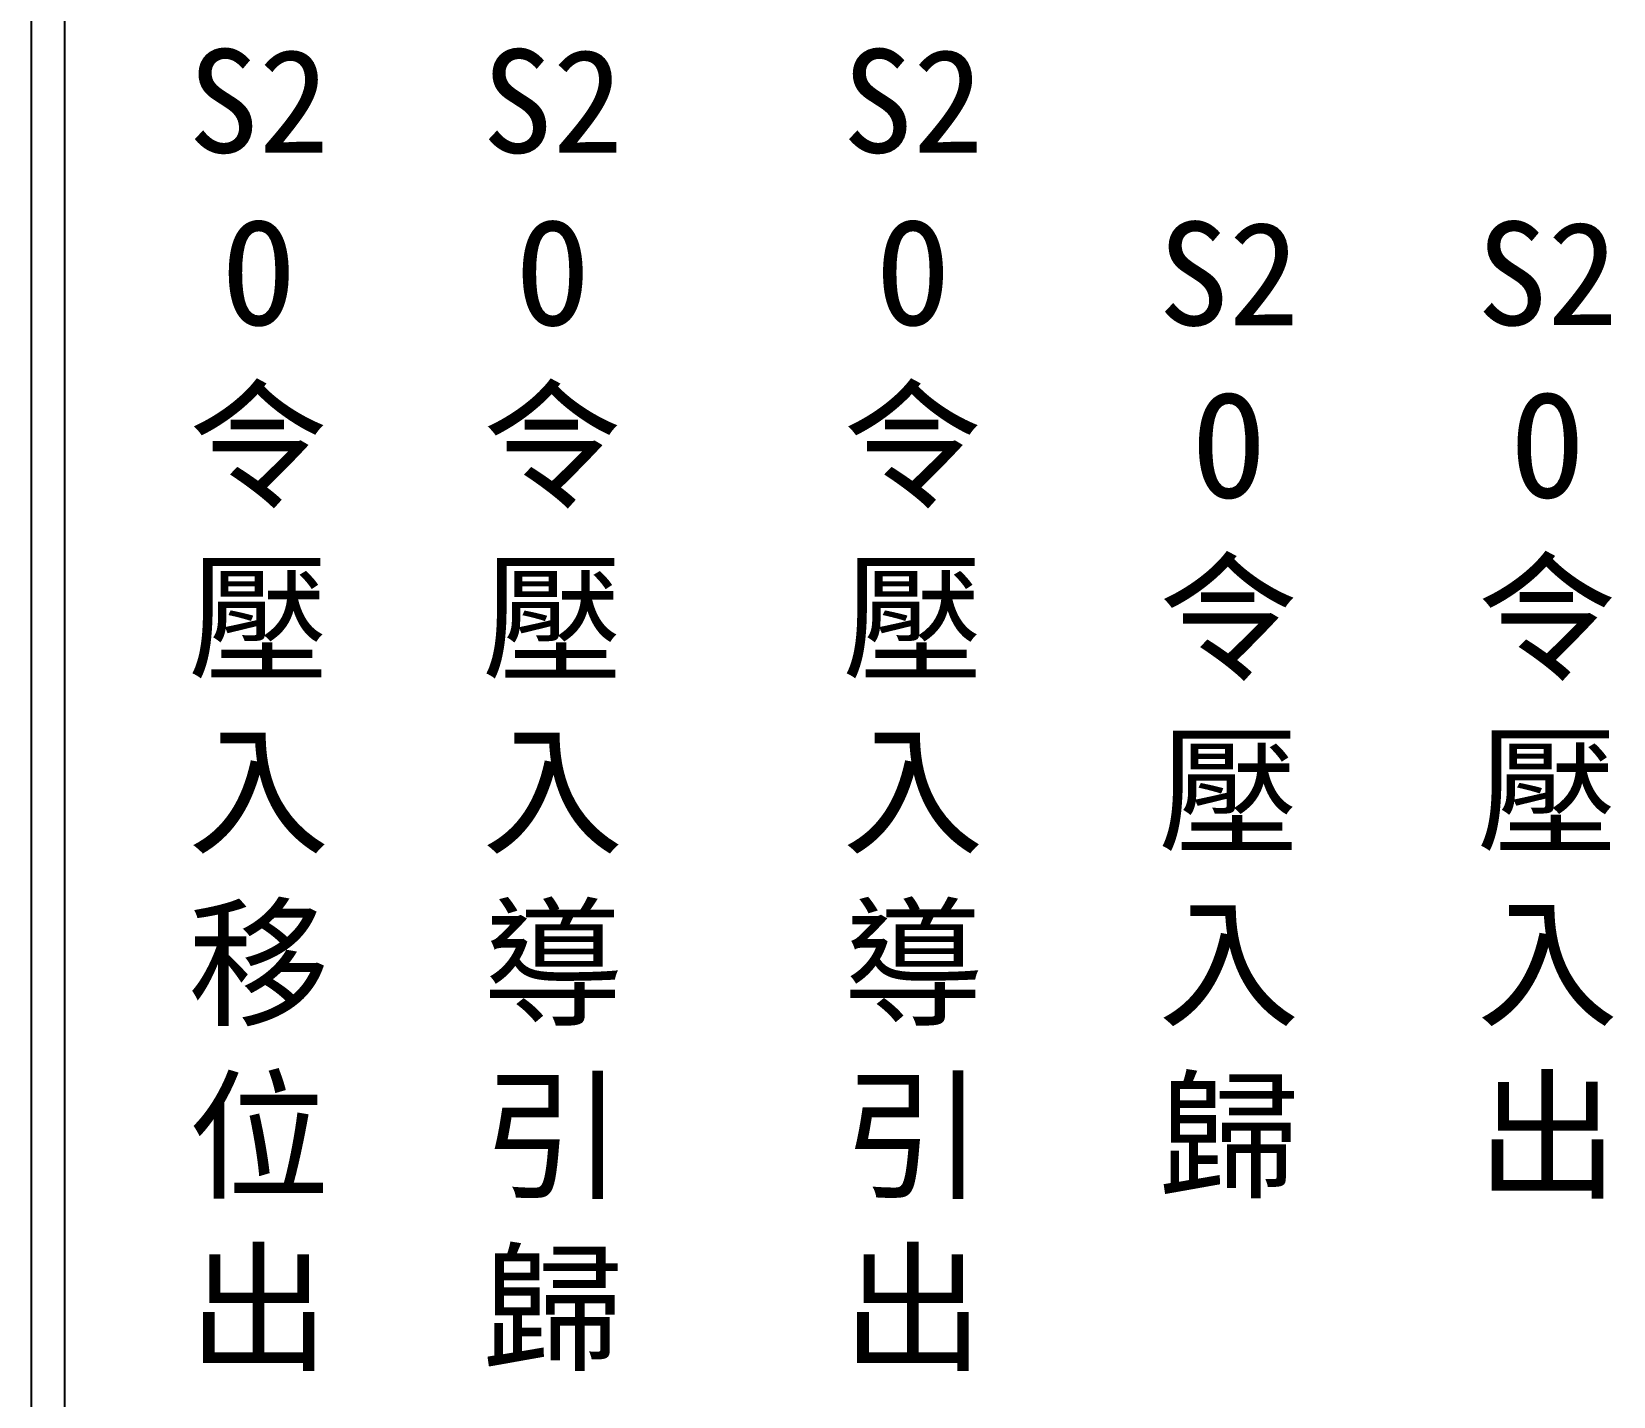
# Model space of a CAD drawing. Extents: x 325 to 612, y 3 to 207.
# Drawn here: x 325.3 to 384.9, y 47 to 98.4 of the extents above; entities that cross this region are included whole.
import ezdxf

# ---------------------------------------------------------------- set-up
doc = ezdxf.new("R2010")
doc.units = 0
doc.layers.add('圖框層', color=7, linetype='CONTINUOUS')
doc.layers.add('標尺寸層', color=3, linetype='CONTINUOUS')
doc.styles.add('CNS', font='romanc.shx', dxfattribs={"bigfont": 'chineset.shx'})

msp = doc.modelspace()

# ---------------------------------------------------------------- linework, layer by layer
at = {"layer": '圖框層', "color": 7}
for p, q in [((325.319, 3), (325.319, 206.969)), ((326.569, 4.25), (326.569, 205.719))]:
    msp.add_line(p, q, dxfattribs=at)

# ---------------------------------------------------------------- texts
at = {"layer": '標尺寸層', "color": 7, "char_height": 3.9, "width": 4.96081, "attachment_point": 5, "style": 'CNS'}
for s, insert in [('{\\fDFKai-SB|b0|i0|c136|p65;S2\\PO令壓入移位出}', (333.881, 72.867)), ('{\\fDFKai-SB|b0|i0|c136|p65;S2\\PO令壓入導引\\P歸}', (344.962, 72.867)), ('{\\fDFKai-SB|b0|i0|c136|p65;S2\\PO令壓入導引\\P出}', (358.545, 72.867)), ('{\\fDFKai-SB|b0|i0|c136|p65;S2\\PO令壓入歸}', (370.451, 72.867)), ('{\\fDFKai-SB|b0|i0|c136|p65;S2\\PO令壓入出}', (382.462, 72.867))]:
    msp.add_mtext(s, dxfattribs=dict(at, insert=insert))

doc.saveas('drawing.dxf')
